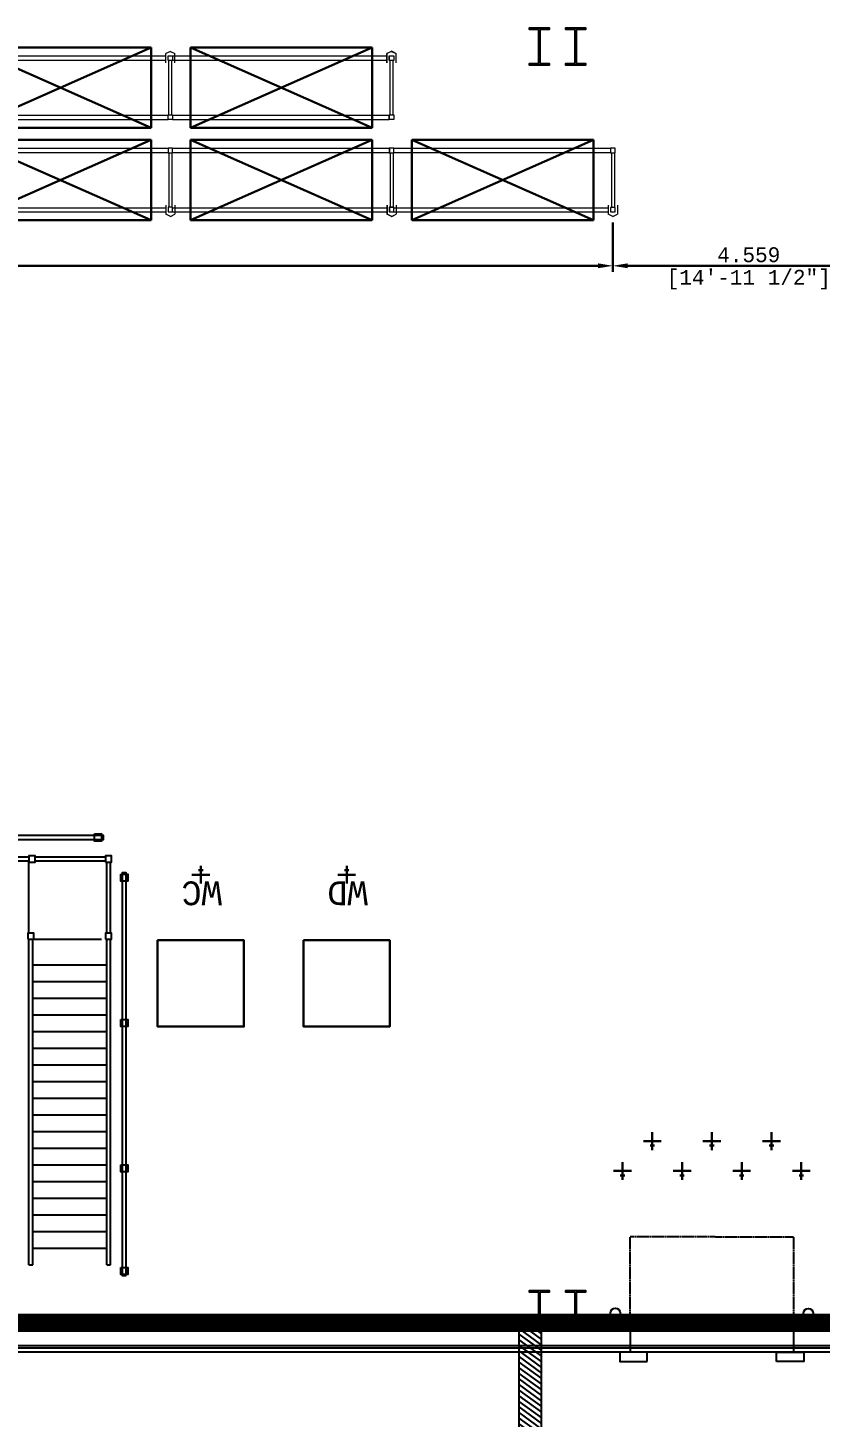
# Model space of a CAD drawing. Header units: inches. Extents: x -233729 to 737493, y -275239 to 196021.
# Drawn here: x 557067 to 570363, y -3958 to 19346 of the extents above; entities that cross this region are included whole.
import ezdxf

# ---------------------------------------------------------------- set-up
doc = ezdxf.new("R2010")
doc.units = ezdxf.units.IN
doc.header["$MEASUREMENT"] = 0
doc.linetypes.add('DASHED', pattern=[0.75, 0.5, -0.25])
doc.linetypes.add('DASHED2', pattern=[9.525, 6.35, -3.175])
for name, color, linetype in [('_FL_AREAS', 92, 'Continuous'), ('_FL_NEW WH_WALLS', 1, 'Continuous'), ('Bin location transponder', 250, 'Continuous'), ('WF_numbers', 6, 'Continuous')]:
    doc.layers.add(name, color=color, linetype=linetype)
for name, color, linetype, lineweight in [('LiftOne Rack', 252, 'Continuous', 0), ('PR-BLDG', 18, 'Continuous', 30), ('PR-RETAINING WALLS', 4, 'Continuous', 25), ('WF dimensions', 3, 'Continuous', 30), ('WF transponder', 3, 'Continuous', 30), ('WF_bay', 5, 'Continuous', 30), ('WF_sketch_stock_areas', 30, 'Continuous', 30)]:
    doc.layers.add(name, color=color, linetype=linetype, lineweight=lineweight)
doc.styles.add('WF_txt', font='consola.ttf')
doc.dimstyles.new('DIM_50', dxfattribs={"dimscale": 50, "dimtxt": 5, "dimasz": 5, "dimexe": 2, "dimexo": 2, "dimgap": 1.1, "dimtad": 1, "dimtoh": 1, "dimdec": 3, "dimlfac": 0.001, "dimdsep": 46, "dimtxsty": 'WF_txt', "dimcen": 3, "dimclrd": 256, "dimclre": 256, "dimclrt": 7, "dimadec": 1, "dimazin": 0, "dimtfac": 1, "dimtdec": 3, "dimtmove": 0, "dimatfit": 3, "dimfxl": 10, "dimtolj": 1, "dimtzin": 0, "dimlwd": -1, "dimlwe": -1, "dimarcsym": 0})

# ---------------------------------------------------------------- blocks, each defined once
blk = doc.blocks.new('A$Cd2fab3cb')
at = {"layer": 'PR-RETAINING WALLS'}
h = blk.add_hatch(dxfattribs=at)
h.set_pattern_fill('ANSI31', color=256, scale=2)
h.set_pattern_definition([(45, (-1598098.7279, -830192.30263), (-0.176776695297, 0.176776695297), [])])
h.paths.add_polyline_path([(-48.514, -299.228), (30.457, -312.016), (30.659, -310.772), (-48.312, -297.984)])
at = {"layer": 'PR-BLDG', "const_width": 1}
blk.add_lwpolyline([(-568.842, -884.207), (-414.586, 67.217), (0, 0), (-154.28, -951.574), (-568.867, -884.357)], dxfattribs=at)
at = {"layer": 'PR-RETAINING WALLS'}
blk.add_lwpolyline([(-48.514, -299.228), (30.457, -312.016), (30.659, -310.772), (-48.312, -297.984), (-48.514, -299.228)], dxfattribs=at)
blk = doc.blocks.new('Safety Ballard')
at = {"color": 0}
blk.add_circle((0, 0), 82.5, dxfattribs=at)
blk = doc.blocks.new('A$C61e42c62')
at = {"layer": '_FL_NEW WH_WALLS'}
for p, q in [((4997.87, 3064.76), (5074.87, 3064.76)), ((5078.87, 3064.76), (5125.44, 3064.76)), ((4997.87, 3062.26), (5074.87, 3062.26)), ((5074.87, 3014.45), (5074.87, 3061.7)), ((5078.87, 3062.26), (5125.44, 3062.26)), ((5126.25, 3014.45), (5126.25, 3061.44)), ((5128.75, 3014.45), (5128.75, 3061.44)), ((5074.87, 3010.45), (5122.87, 3010.45)), ((5074.87, 2795.45), (5074.87, 3010.45)), ((5077.37, 2795.45), (5077.37, 3010.45)), ((5126.25, 2795.45), (5126.25, 3010.45)), ((5128.75, 2795.45), (5128.75, 3010.45)), ((5077.37, 2993.45), (5126.25, 2993.45)), ((5077.37, 2982.45), (5126.25, 2982.45)), ((5077.37, 2971.45), (5126.25, 2971.45)), ((5077.37, 2960.45), (5126.25, 2960.45)), ((5077.37, 2949.45), (5126.25, 2949.45)), ((5077.37, 2938.45), (5126.25, 2938.45)), ((5077.37, 2927.45), (5126.25, 2927.45)), ((5077.37, 2916.45), (5126.25, 2916.45)), ((5077.37, 2905.45), (5126.25, 2905.45)), ((5077.37, 2894.45), (5126.25, 2894.45)), ((5077.37, 2883.45), (5126.25, 2883.45)), ((5077.37, 2872.45), (5126.25, 2872.45)), ((5077.37, 2861.45), (5126.25, 2861.45)), ((5077.37, 2850.45), (5126.25, 2850.45)), ((5077.37, 2839.45), (5126.25, 2839.45)), ((5077.37, 2828.45), (5126.25, 2828.45)), ((5077.37, 2817.45), (5126.25, 2817.45)), ((5077.37, 2806.45), (5126.25, 2806.45)), ((5074.87, 2795.45), (5077.37, 2795.45)), ((5126.25, 2795.45), (5128.75, 2795.45)), ((5472, 2754.64), (5472, 2737.7)), ((5580, 2754.64), (5580, 2737.7)), ((9043.5, 2752.45), (3840.37, 2752.45)), ((9055.5, 2740.45), (3840.37, 2740.45)), ((9058.25, 2737.7), (3840.37, 2737.7))]:
    blk.add_line(p, q, dxfattribs=at)
for points in [[(5412, 3612.19), (5418.43, 3612.19), (5418.43, 3611.23), (5413.09, 3611.23, 0.414214), (5412.3, 3610.44), (5412.3, 3589.46, 0.414214), (5413.09, 3588.67), (5418.43, 3588.67), (5418.43, 3587.71), (5405.57, 3587.71), (5405.57, 3588.67), (5410.91, 3588.67, 0.414214), (5411.7, 3589.46), (5411.7, 3610.44, 0.414214), (5410.91, 3611.23), (5405.57, 3611.23), (5405.57, 3612.19), (5412, 3612.19)], [(5436, 3612.19), (5442.43, 3612.19), (5442.43, 3611.23), (5437.09, 3611.23, 0.414214), (5436.3, 3610.44), (5436.3, 3589.46, 0.414214), (5437.09, 3588.67), (5442.43, 3588.67), (5442.43, 3587.71), (5429.57, 3587.71), (5429.57, 3588.67), (5434.91, 3588.67, 0.414214), (5435.7, 3589.46), (5435.7, 3610.44, 0.414214), (5434.91, 3611.23), (5429.57, 3611.23), (5429.57, 3612.19), (5436, 3612.19)], [(5412, 2778.43), (5418.43, 2778.43), (5418.43, 2777.47), (5413.09, 2777.47, 0.414214), (5412.3, 2776.68), (5412.3, 2755.7, 0.414214), (5413.09, 2754.91), (5418.43, 2754.91), (5418.43, 2753.95), (5405.57, 2753.95), (5405.57, 2754.91), (5410.91, 2754.91, 0.414214), (5411.7, 2755.7), (5411.7, 2776.68, 0.414214), (5410.91, 2777.47), (5405.57, 2777.47), (5405.57, 2778.43), (5412, 2778.43)], [(5436, 2778.43), (5442.43, 2778.43), (5442.43, 2777.47), (5437.09, 2777.47, 0.414214), (5436.3, 2776.68), (5436.3, 2755.7, 0.414214), (5437.09, 2754.91), (5442.43, 2754.91), (5442.43, 2753.95), (5429.57, 2753.95), (5429.57, 2754.91), (5434.91, 2754.91, 0.414214), (5435.7, 2755.7), (5435.7, 2776.68, 0.414214), (5434.91, 2777.47), (5429.57, 2777.47), (5429.57, 2778.43), (5436, 2778.43)]]:
    blk.add_lwpolyline(points, format="xyb", dxfattribs=at)
for points in [[(4728, 3076.36), (5124, 3076.36), (5124, 3079.02), (4728, 3079.02)], [(5118.09, 3080), (5122.84, 3080), (5122.84, 3075.25), (5118.09, 3075.25)], [(5074.87, 3061.44), (5078.87, 3061.44), (5078.87, 3065.44), (5074.87, 3065.44)], [(5125.44, 3061.44), (5129.44, 3061.44), (5129.44, 3065.44), (5125.44, 3065.44)], [(5135.44, 3053.52), (5140.19, 3053.52), (5140.19, 3048.77), (5135.44, 3048.77)], [(5139.12, 2788.45), (5139.12, 3054.34), (5136.37, 3054.34), (5136.37, 2788.45)], [(5074.07, 3010.45), (5078.07, 3010.45), (5078.07, 3014.45), (5074.07, 3014.45)], [(5125.44, 3010.45), (5129.44, 3010.45), (5129.44, 3014.45), (5125.44, 3014.45)], [(5135.44, 2957.52), (5140.19, 2957.52), (5140.19, 2952.77), (5135.44, 2952.77)], [(5135.44, 2861.52), (5140.19, 2861.52), (5140.19, 2856.77), (5135.44, 2856.77)], [(5135.44, 2793.74), (5140.19, 2793.74), (5140.19, 2788.99), (5135.44, 2788.99)], [(5472, 2752.45), (5472, 2754.64), (5580, 2754.64), (5580, 2752.45)], [(5483.28, 2731.53), (5483.28, 2737.7), (5465.28, 2737.7), (5465.28, 2731.53)], [(5568.67, 2731.53), (5568.67, 2737.7), (5586.67, 2737.7), (5586.67, 2731.53)]]:
    blk.add_lwpolyline(points, close=True, dxfattribs=at)
at = {"layer": '_FL_NEW WH_WALLS', "linetype": 'DASHED2', "ltscale": 0.08, "flags": 128}
blk.add_lwpolyline([(5472, 2754.64), (5472, 2814.11), (5580, 2813.98), (5580, 2754.64)], dxfattribs=at)
at = {"layer": '_FL_NEW WH_WALLS', "xscale": 0.0393719999990367, "yscale": 0.0393719999990367, "zscale": 0.0393719999990367, "rotation": 269.8954760494097}
for p in [(5462.26, 2763.65), (5589.72, 2763.44)]:
    blk.add_blockref('Safety Ballard', p, dxfattribs=at)
blk = doc.blocks.new('Bin location transponder')
at = {"layer": 'Bin location transponder', "color": 3, "lineweight": 30}
for p, q in [((-600, 0), (600, 0)), ((-150, 300), (150, 300)), ((0, 600), (0, -600))]:
    blk.add_line(p, q, dxfattribs=at)
blk = doc.blocks.new('WF load-unload transponder setup')
at = {"layer": 'WF transponder', "xscale": 0.25, "yscale": 0.25, "zscale": 0.25, "rotation": 180}
for p in [(500, 500), (1500, 500), (2500, 500), (0, 0), (1000, 0), (2000, 0), (3000, 0)]:
    blk.add_blockref('Bin location transponder', p, dxfattribs=at)
blk = doc.blocks.new('WF 57x57in bay')
at = {"layer": 'WF_bay'}
blk.add_lwpolyline([(1448, 0), (0, 0), (0, 1448), (1448, 1448)], close=True, dxfattribs=at)
at = {"layer": 'WF transponder', "xscale": 0.25, "yscale": 0.25, "zscale": 0.25, "rotation": 180}
blk.add_blockref('Bin location transponder', (724, -1100), dxfattribs=at)
blk = doc.blocks.new('rack crate')
at = {"layer": 'LiftOne Rack', "color": 30, "true_color": 0xf26722}
for p, q in [((38, 114), (-38, 76)), ((-38, -76), (-38, 76)), ((38, 114), (114, 76)), ((76, 38), (3673, 38)), ((114, -76), (114, 76)), ((3749, 114), (3673, 76)), ((3673, -76), (3673, 76)), ((3749, 114), (3825, 76)), ((3825, -76), (3825, 76)), ((76, -32), (3673, -32)), ((76, -959), (3711, -959)), ((76, -1029), (3711, -1029)), ((76, -1512), (3711, -1512)), ((76, -1582), (3711, -1582)), ((-38, -2464), (-38, -2617)), ((76, -2509), (3673, -2509)), ((114, -2464), (114, -2617)), ((3673, -2464), (3673, -2617)), ((3825, -2464), (3825, -2617)), ((38, -2655), (-38, -2617)), ((38, -2655), (114, -2617)), ((76, -2579), (3673, -2579)), ((3749, -2655), (3673, -2617)), ((3749, -2655), (3825, -2617))]:
    blk.add_line(p, q, dxfattribs=at)
at = {"layer": 'LiftOne Rack', "color": 114, "true_color": 0x139b48}
for p, q in [((13, -953), (13, -38)), ((64, -953), (64, -38)), ((3724, -953), (3724, -38)), ((3774, -953), (3774, -38)), ((13, -1588), (13, -2502)), ((64, -1588), (64, -2502)), ((3724, -1588), (3724, -2502)), ((3774, -1588), (3774, -2502))]:
    blk.add_line(p, q, dxfattribs=at)
for points in [[(0, -38), (0, 38), (76, 38), (76, -38)], [(3711, -38), (3711, 38), (3787, 38), (3787, -38)], [(0, -1029), (0, -953), (76, -953), (76, -1029)], [(3711, -1029), (3711, -953), (3787, -953), (3787, -1029)], [(0, -1512), (0, -1588), (76, -1588), (76, -1512)], [(3711, -1512), (3711, -1588), (3787, -1588), (3787, -1512)], [(0, -2502), (0, -2579), (76, -2579), (76, -2502)], [(3711, -2502), (3711, -2579), (3787, -2579), (3787, -2502)]]:
    blk.add_lwpolyline(points, close=True, dxfattribs=at)
at = {"layer": 'WF dimensions'}
for p, q in [((3425, 180), (375, 180)), ((375, -1170), (375, 180)), ((375, 180), (3425, -1170)), ((3425, 180), (375, -1170)), ((3425, -1170), (3425, 180)), ((375, -1170), (3425, -1170)), ((375, -1370), (3425, -1370)), ((375, -1370), (375, -2720)), ((375, -2720), (3425, -1370)), ((3425, -2720), (375, -1370)), ((3425, -1370), (3425, -2720)), ((3425, -2720), (375, -2720))]:
    blk.add_line(p, q, dxfattribs=at)
blk = doc.blocks.new('*D521')
at = {"layer": 'WF dimensions', "transparency": 16777216}
for p, q in [((499451, 16082), (499451, 15254)), ((566884, 16082), (566884, 15254)), ((499701, 15354), (566634, 15354))]:
    blk.add_line(p, q, dxfattribs=at)
for points in [[(499701, 15396), (499701, 15313), (499451, 15354)], [(566634, 15396), (566634, 15313), (566884, 15354)]]:
    blk.add_solid(points, dxfattribs=at)
at = {"layer": 'WF dimensions', "color": 7, "transparency": 16777216, "char_height": 250, "attachment_point": 5, "style": 'WF_txt'}
for s, insert in [('\\A1;67.433', (533168, 15538)), ('\\A1;[221\'-2 7/8"]', (533168, 15122))]:
    blk.add_mtext(s, dxfattribs=dict(at, insert=insert))
blk = doc.blocks.new('*D522')
at = {"layer": 'WF dimensions', "transparency": 16777216}
for p, q in [((566884, 16082), (566884, 15254)), ((571443, 16082), (571443, 15254)), ((567134, 15354), (571193, 15354))]:
    blk.add_line(p, q, dxfattribs=at)
for points in [[(567134, 15396), (567134, 15313), (566884, 15354)], [(571193, 15396), (571193, 15313), (571443, 15354)]]:
    blk.add_solid(points, dxfattribs=at)
at = {"layer": 'WF dimensions', "color": 7, "transparency": 16777216, "char_height": 250, "attachment_point": 5, "style": 'WF_txt'}
for s, insert in [('\\A1;4.559', (569164, 15538)), ('\\A1;[14\'-11 1/2"]', (569164, 15122))]:
    blk.add_mtext(s, dxfattribs=dict(at, insert=insert))

msp = doc.modelspace()

# ---------------------------------------------------------------- linework, layer by layer
at = {"layer": '_FL_AREAS', "elevation": -162219.4368}
msp.add_lwpolyline([(364480.62469, -2754.06185), (658427.72924, -2754.06185), (658427.72924, 126712.79719), (364480.62469, 126712.79719)], close=True, dxfattribs=at)
at = {"layer": 'LiftOne Rack', "color": 30, "true_color": 0xf26722}
for p, q in [((563173.22486, 18951.24893), (563097.02486, 18913.14893)), ((563097.02486, 18760.74893), (563097.02486, 18913.14893)), ((563173.22486, 18951.24893), (563249.42486, 18913.14893)), ((563249.42486, 18760.74893), (563249.42486, 18913.14893)), ((563211.32486, 17325.04893), (566845.92486, 17325.04893)), ((563211.32486, 17255.19893), (566845.92486, 17255.19893)), ((563097.02486, 16372.54893), (563097.02486, 16220.14893)), ((563211.32486, 16328.09893), (566807.82486, 16328.09893)), ((563249.42486, 16372.54893), (563249.42486, 16220.14893)), ((566807.82486, 16372.54893), (566807.82486, 16220.14893)), ((566960.22486, 16372.54893), (566960.22486, 16220.14893)), ((563173.22486, 16182.04893), (563097.02486, 16220.14893)), ((563173.22486, 16182.04893), (563249.42486, 16220.14893)), ((563211.32486, 16258.24893), (566807.82486, 16258.24893)), ((566884.02486, 16182.04893), (566807.82486, 16220.14893)), ((566884.02486, 16182.04893), (566960.22486, 16220.14893))]:
    msp.add_line(p, q, dxfattribs=at)
at = {"layer": 'LiftOne Rack', "color": 114, "true_color": 0x139b48}
for p, q in [((563147.82486, 17884.44893), (563147.82486, 18798.84893)), ((563198.62486, 17884.44893), (563198.62486, 18798.84893)), ((563147.82486, 17248.84893), (563147.82486, 16334.44893)), ((563198.62486, 17248.84893), (563198.62486, 16334.44893)), ((566858.62486, 17248.84893), (566858.62486, 16334.44893)), ((566909.42486, 17248.84893), (566909.42486, 16334.44893))]:
    msp.add_line(p, q, dxfattribs=at)
for points in [[(563135.12486, 18798.84893), (563135.12486, 18875.04893), (563211.32486, 18875.04893), (563211.32486, 18798.84893)], [(563135.12486, 17808.24893), (563135.12486, 17884.44893), (563211.32486, 17884.44893), (563211.32486, 17808.24893)], [(563135.12486, 17325.04893), (563135.12486, 17248.84893), (563211.32486, 17248.84893), (563211.32486, 17325.04893)], [(566845.92486, 17325.04893), (566845.92486, 17248.84893), (566922.12486, 17248.84893), (566922.12486, 17325.04893)], [(563135.12486, 16334.44893), (563135.12486, 16258.24893), (563211.32486, 16258.24893), (563211.32486, 16334.44893)], [(566845.92486, 16334.44893), (566845.92486, 16258.24893), (566922.12486, 16258.24893), (566922.12486, 16334.44893)]]:
    msp.add_lwpolyline(points, close=True, dxfattribs=at)
at = {"layer": 'WF dimensions'}
for p, q in [((563509.97486, 17466.64893), (566559.97486, 17466.64893)), ((563509.97486, 17466.64893), (563509.97486, 16116.64893)), ((563509.97486, 16116.64893), (566559.97486, 17466.64893)), ((566559.97486, 16116.64893), (563509.97486, 17466.64893)), ((566559.97486, 17466.64893), (566559.97486, 16116.64893)), ((566559.97486, 16116.64893), (563509.97486, 16116.64893))]:
    msp.add_line(p, q, dxfattribs=at)

# ---------------------------------------------------------------- block references
at = {"layer": '_FL_NEW WH_WALLS', "color": 0, "xscale": 304.799999999516, "yscale": 304.799999999516, "zscale": 304.799999999516, "rotation": 279.2093042914935}
msp.add_blockref('A$Cd2fab3cb', (657699.67072, -2373.84916, -162219.4368), dxfattribs=at)
at = {"layer": '_FL_NEW WH_WALLS', "color": 0, "xscale": 25.39999999990112, "yscale": 25.39999999990112, "zscale": 25.39999999990112}
msp.add_blockref('A$C61e42c62', (428185.33739, -72406.61113, -162219.4368), dxfattribs=at)
at = {"layer": 'WF dimensions'}
for p in [(555710.09824, 18836.94893), (559420.89824, 18836.94893)]:
    msp.add_blockref('rack crate', p, dxfattribs=at)
at = {"layer": 'WF_bay', "rotation": 180.0000000000269}
for p in [(560693.93366, 4041.56972, -162219.4368), (563141.73366, 4041.56972, -162219.4368)]:
    msp.add_blockref('WF 57x57in bay', p, dxfattribs=at)
at = {"layer": 'WF_sketch_stock_areas'}
msp.add_blockref('WF load-unload transponder setup', (567045.73736, 171.86255, -162219.4368), dxfattribs=at)

# ---------------------------------------------------------------- texts
at = {"layer": 'WF_numbers', "linetype": 'DASHED', "char_height": 400, "attachment_point": 1, "rotation": 179.999999998, "style": 'WF_txt'}
for s, insert in [('WC', (560323.40429, 4629.49549)), ('WD', (562771.20429, 4629.49549))]:
    msp.add_mtext_dynamic_manual_height_columns(s, width=423.5307578, gutter_width=2117.65379, heights=[0], dxfattribs=dict(at, insert=insert))

# ---------------------------------------------------------------- dimensions: what is measured, and where the dimension line sits
at = {"layer": 'WF dimensions', "color": 7, "true_color": 0xffffff}
for base, p1, p2, picture, middle in [((566884.02486, 15354.36582), (499451.18944, 16182.0489), (566884.02486, 16182.04893), '*D521', (533167.60715, 15354.36582)), ((571443.37975, 15354.36582), (566884.02486, 16182.04893), (571443.37975, 16182.04893), '*D522', (569163.7023, 15354.36582))]:
    dim = msp.add_linear_dim(base=base, p1=p1, p2=p2, dimstyle='DIM_50', override={"dimpost": '\\X'}, dxfattribs=at)
    dim.commit()
    dim.dimension.update_dxf_attribs({"geometry": picture, "text_midpoint": middle})

doc.saveas('drawing.dxf')
